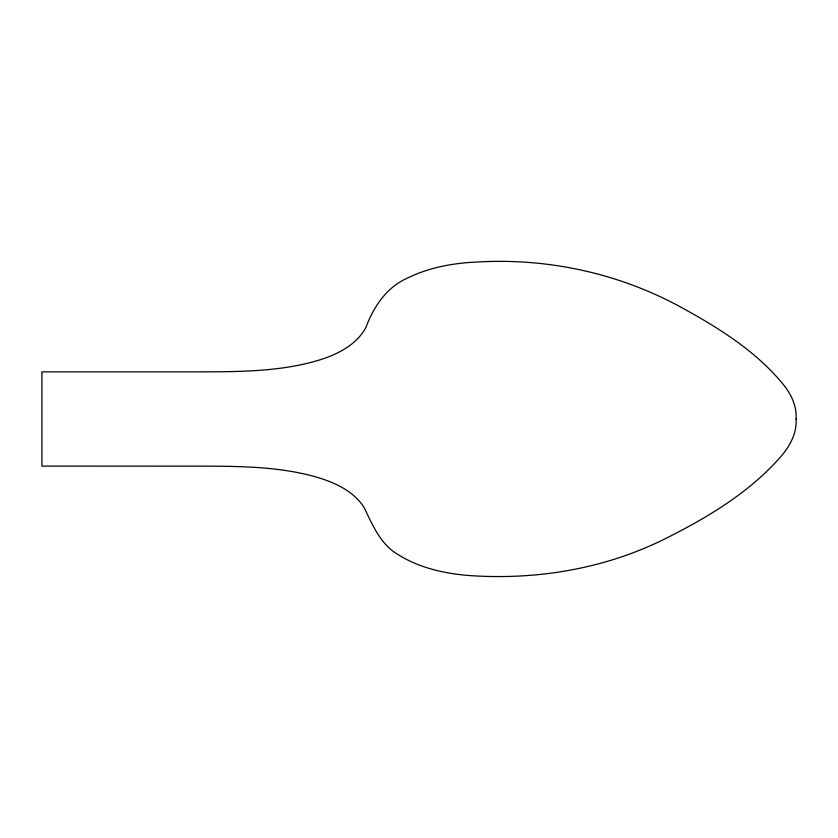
<?xml version="1.0" encoding="UTF-8"?>
<svg xmlns="http://www.w3.org/2000/svg" width="838" height="838" viewBox="0 0 838 838"><rect width="100%" height="100%" fill="white"/><g stroke="black" fill="none" stroke-linecap="round" stroke-linejoin="round"><path stroke-width="1.26" d="M796.1 419C796.99 432.398 790.569 444.863 782.263 454.919C751.016 491.497 708.77 516.857 666.22 538.226C605.277 568.939 536.173 580.357 468.358 575.476C444.14 573.402 419.482 567.934 398.637 554.903C380.745 544.805 372.648 525.321 364.258 507.765C353.207 490.104 332.728 481.661 313.506 476.235C276.247 466.284 237.301 466.221 199.025 466.138L41.9 466.127L41.9 371.863L199.025 371.863C239.322 371.726 280.552 371.8 319.488 359.994C337.693 354.285 356.653 344.879 365.965 327.312C373.57 306.886 386.528 287.413 407.059 278.279C428.532 267.605 452.593 263.132 476.393 262.074C546.774 257.748 617.784 272.947 679.807 306.572C718.239 327.585 756.976 351.457 784.609 386.129C791.847 395.484 796.844 406.975 796.1 419"/></g></svg>
